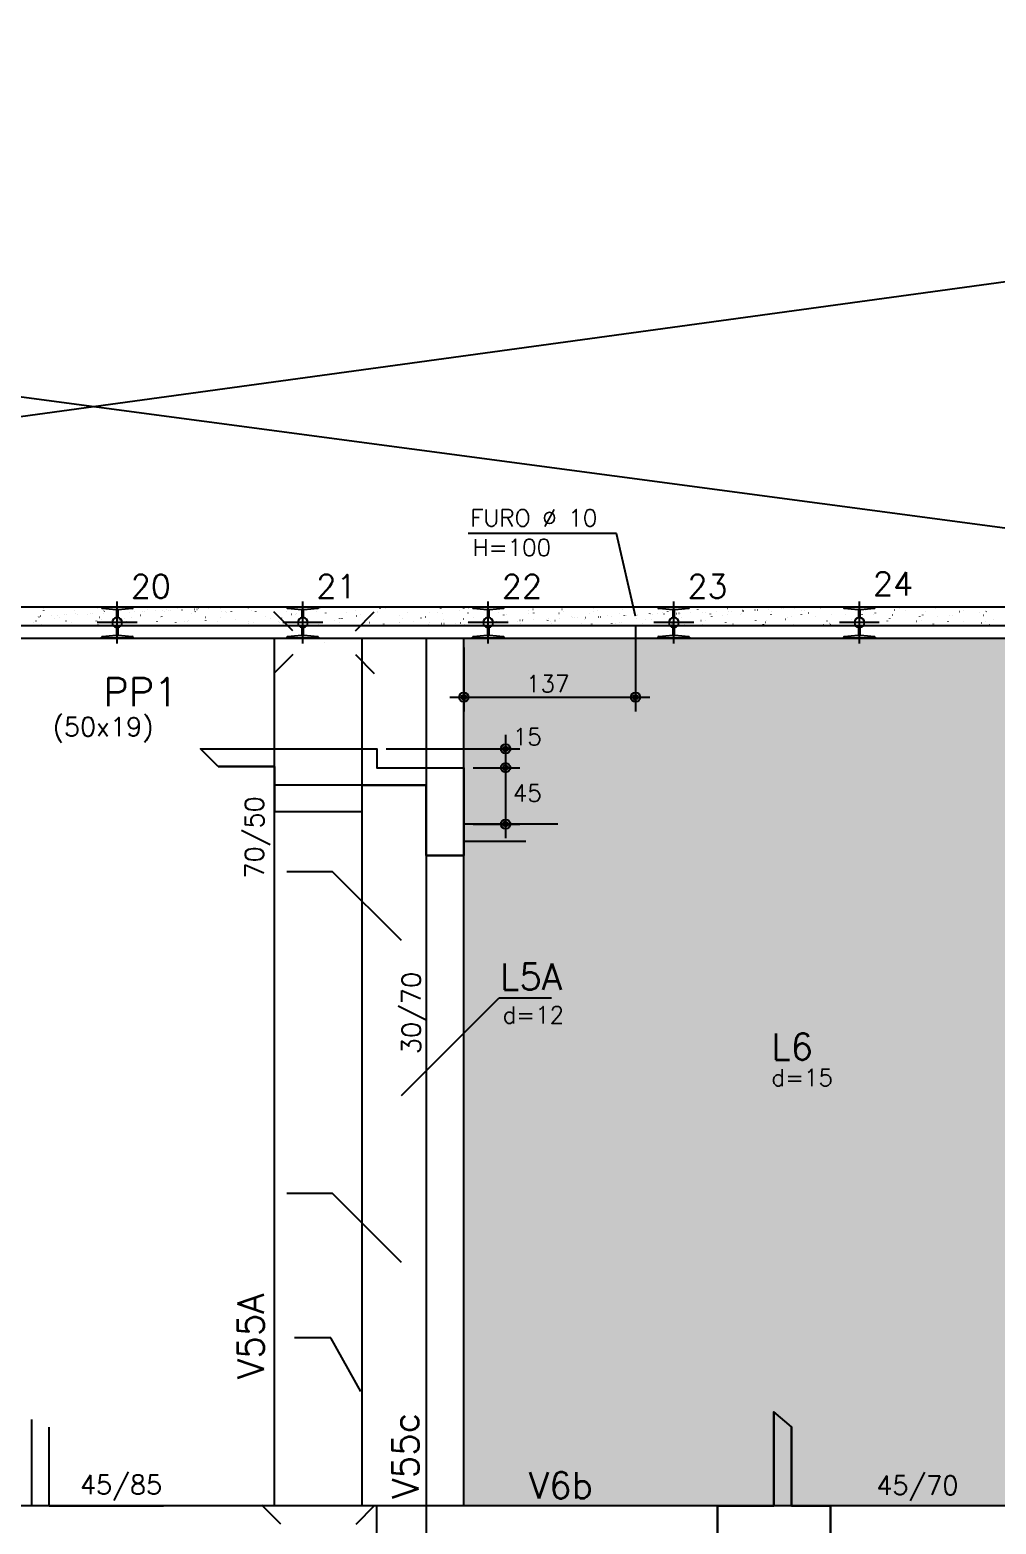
# Model space of a CAD drawing. Extents: x -40810 to 33675, y -2018 to 21213.
# Drawn here: x 17176 to 17947, y 3348 to 4539 of the extents above; entities that cross this region are included whole.
import ezdxf

# ---------------------------------------------------------------- set-up
doc = ezdxf.new("R2010")
doc.units = 0
doc.layers.get('0').update_dxf_attribs({"color": 1, "lineweight": 9})
for name, color, linetype in [('1', 5, 'Continuous'), ('10', 7, 'Continuous'), ('11', 22, 'Continuous'), ('12', 3, 'Continuous'), ('13', 7, 'Continuous'), ('130', 24, 'Continuous'), ('18', 9, 'Continuous'), ('19', 5, 'Continuous'), ('242', 3, 'Continuous'), ('26', 1, 'Continuous'), ('30', 15, 'Continuous'), ('42', 7, 'Continuous'), ('49', 20, 'Continuous'), ('51', 6, 'Continuous'), ('52', 21, 'Continuous'), ('6', 6, 'Continuous'), ('8', 5, 'Continuous'), ('9', 3, 'Continuous'), ('STEPHANIE', 6, 'Continuous')]:
    doc.layers.add(name, color=color, linetype=linetype)
doc.styles.get("Standard").update_dxf_attribs({"font": 'romans.shx', "width": 0.8})

# ---------------------------------------------------------------- blocks, each defined once
blk = doc.blocks.new('_H9EFD498501-005')
for p, q in [((2722.66814, 4543.034715), (2722.741363, 4543.050948)), ((2731.591853, 4541.408093), (2731.601642, 4541.482451)), ((2755.50369, 4542.957729), (2755.513479, 4543.032087)), ((2758.002545, 4543.069584), (2758.014964, 4543.085768)), ((2774.279567, 4541.586135), (2774.352789, 4541.602368)), ((2777.940677, 4542.397784), (2778.0139, 4542.414017)), ((2806.352322, 4542.82886), (2806.397979, 4542.888361)), ((2814.517257, 4541.013278), (2814.527047, 4541.087636)), ((2829.552104, 4540.949204), (2829.625326, 4540.965437)), ((2838.355673, 4542.005226), (2838.365463, 4542.079584)), ((2841.623944, 4540.739354), (2841.698873, 4540.742625)), ((2851.739307, 4541.181), (2851.814236, 4541.184271)), ((2853.612523, 4541.262786), (2853.687451, 4541.266058)), ((2854.702098, 4542.588136), (2854.747755, 4542.647638)), ((2862.4541, 4541.648818), (2862.529028, 4541.652089)), ((2872.569463, 4542.090464), (2872.644391, 4542.093736)), ((2874.442678, 4542.17225), (2874.517607, 4542.175522)), ((2883.284255, 4542.558282), (2883.359184, 4542.561554)), ((2893.399618, 4542.999928), (2893.474547, 4543.0032)), ((2894.343527, 4542.422559), (2894.41675, 4542.438792)), ((2895.272834, 4543.081715), (2895.347762, 4543.084986)), ((2903.051875, 4542.347412), (2903.097532, 4542.406914)), ((2921.383867, 4542.391174), (2921.393657, 4542.465532)), ((2945.954954, 4540.973979), (2946.028176, 4540.990212)), ((2951.401651, 4542.106689), (2951.447308, 4542.16619)), ((2999.751428, 4541.865965), (2999.797085, 4541.925466)), ((3004.309272, 4541.996359), (3004.319062, 4542.070717)), ((3028.147688, 4542.988308), (3028.157478, 4543.062666)), ((3048.101204, 4541.625241), (3048.146861, 4541.684742)), ((3066.385025, 4541.891568), (3066.458247, 4541.907801)), ((3070.046135, 4542.703216), (3070.119358, 4542.719449)), ((3087.161256, 4541.043856), (3087.171045, 4541.118215)), ((3096.45098, 4541.384517), (3096.496638, 4541.444019)), ((3121.657562, 4541.254636), (3121.730784, 4541.270869)), ((3144.800757, 4541.143793), (3144.846414, 4541.203295)), ((3170.18945, 4541.429804), (3170.199239, 4541.504162)), ((3186.448985, 4542.727991), (3186.522208, 4542.744224)), ((3193.150533, 4540.90307), (3193.19619, 4540.962571)), ((3194.101287, 4542.97944), (3194.111076, 4543.053799)), ((3238.060412, 4541.279411), (3238.133634, 4541.295644)), ((3241.50031, 4540.662346), (3241.545967, 4540.721847)), ((3253.114854, 4541.034989), (3253.124644, 4541.109347)), ((3276.953271, 4542.026938), (3276.96306, 4542.101296)), ((3298.71491, 4540.592242), (3298.789839, 4540.595513)), ((3300.588126, 4540.674028), (3300.663054, 4540.677299)), ((3309.429703, 4541.060059), (3309.504631, 4541.063331)), ((3319.545066, 4541.501706), (3319.619994, 4541.504977)), ((3321.418281, 4541.583492), (3321.49321, 4541.586764)), ((3330.259858, 4541.969524), (3330.334787, 4541.972795)), ((3340.375221, 4542.41117), (3340.45015, 4542.414441)), ((3342.248437, 4542.492956), (3342.323365, 4542.496228)), ((3351.090013, 4542.878988), (3351.164942, 4542.882259)), ((3358.490483, 4542.197), (3358.563705, 4542.213233)), ((3359.981465, 4542.412885), (3359.991254, 4542.487244)), ((3362.151593, 4543.008649), (3362.224816, 4543.024882)), ((3410.10191, 4540.74842), (3410.175132, 4540.764653)), ((3413.76302, 4541.560069), (3413.836242, 4541.576302)), ((3442.906869, 4542.01807), (3442.916659, 4542.092429)), ((3466.745285, 4543.010019), (3466.755075, 4543.084377)), ((3478.554443, 4543.033424), (3478.627666, 4543.049657)), ((2723.024027, 4530.223055), (2723.097249, 4530.239288)), ((2725.232707, 4531.988788), (2725.278364, 4532.04829)), ((2726.758375, 4535.724215), (2726.833303, 4535.727486)), ((2727.629705, 4535.112617), (2727.675362, 4535.172118)), ((2728.63159, 4535.806001), (2728.706519, 4535.809272)), ((2730.001065, 4529.324858), (2730.010854, 4529.399217)), ((2731.373588, 4539.99174), (2731.419245, 4540.051241)), ((2737.473167, 4536.192032), (2737.548096, 4536.195304)), ((2740.231244, 4534.037803), (2740.304466, 4534.054036)), ((2742.752377, 4536.141294), (2742.762167, 4536.215652)), ((2743.892354, 4534.849452), (2743.965576, 4534.865685)), ((2747.58853, 4536.633679), (2747.663459, 4536.63695)), ((2749.350523, 4531.794049), (2749.396181, 4531.853551)), ((2749.461746, 4536.715465), (2749.536674, 4536.718737)), ((2753.839481, 4530.316807), (2753.84927, 4530.391165)), ((2755.605547, 4539.945755), (2755.651204, 4540.005256)), ((2757.07235, 4537.771387), (2757.145572, 4537.78762)), ((2758.303322, 4537.101497), (2758.378251, 4537.104768)), ((2766.590793, 4537.133242), (2766.600583, 4537.207601)), ((2768.418686, 4537.543143), (2768.493614, 4537.546414)), ((2770.291901, 4537.624929), (2770.36683, 4537.628201)), ((2773.582483, 4531.748064), (2773.62814, 4531.807566)), ((2774.635454, 4528.774475), (2774.708676, 4528.790708)), ((2775.979481, 4534.871893), (2776.025138, 4534.931395)), ((2777.854107, 4532.647206), (2777.863897, 4532.721564)), ((2779.133478, 4538.010961), (2779.208406, 4538.014232)), ((2779.723364, 4539.751016), (2779.769021, 4539.810518)), ((2789.248841, 4538.452607), (2789.32377, 4538.455879)), ((2790.60542, 4539.463641), (2790.61521, 4539.538)), ((2791.122057, 4538.534394), (2791.196985, 4538.537665)), ((2791.842671, 4532.589224), (2791.915893, 4532.605457)), ((2795.503781, 4533.400872), (2795.577003, 4533.417105)), ((2797.7003, 4531.553326), (2797.745957, 4531.612827)), ((2799.963633, 4538.920425), (2800.038562, 4538.923697)), ((2801.765945, 4534.196842), (2801.775734, 4534.271201)), ((2803.955324, 4539.705031), (2804.000981, 4539.764533)), ((2808.683777, 4536.322807), (2808.756999, 4536.33904)), ((2810.078997, 4539.362071), (2810.153925, 4539.365343)), ((2811.952212, 4539.443858), (2812.027141, 4539.447129)), ((2820.793789, 4539.829889), (2820.868717, 4539.833161)), ((2821.93226, 4531.50734), (2821.977917, 4531.566842)), ((2824.329258, 4534.631169), (2824.374915, 4534.690671)), ((2825.604361, 4535.188791), (2825.61415, 4535.263149)), ((2825.890994, 4540.137555), (2825.964216, 4540.153788)), ((2828.07314, 4539.510292), (2828.118798, 4539.569794)), ((2830.909152, 4540.271536), (2830.984081, 4540.274807)), ((2832.782367, 4540.353322), (2832.857296, 4540.356593)), ((2836.867675, 4530.702755), (2836.877464, 4530.777113)), ((2843.454098, 4531.140644), (2843.52732, 4531.156877)), ((2846.050076, 4531.312602), (2846.095733, 4531.372103)), ((2847.115208, 4531.952292), (2847.18843, 4531.968525)), ((2849.618987, 4537.51919), (2849.628777, 4537.593548)), ((2852.3051, 4539.464307), (2852.350757, 4539.523809)), ((2860.295204, 4534.874227), (2860.368426, 4534.89046)), ((2860.779512, 4532.252391), (2860.789302, 4532.326749)), ((2870.282036, 4531.266617), (2870.327693, 4531.326118)), ((2872.679034, 4534.390445), (2872.724691, 4534.449947)), ((2873.530825, 4539.068826), (2873.540614, 4539.143185)), ((2876.422917, 4539.269569), (2876.468574, 4539.32907)), ((2877.502421, 4538.688975), (2877.575643, 4538.705208)), ((2881.163531, 4539.500624), (2881.236753, 4539.516857)), ((2884.617928, 4533.24434), (2884.627718, 4533.318698)), ((2894.399853, 4531.071878), (2894.44551, 4531.131379)), ((2895.065525, 4529.692064), (2895.138747, 4529.708297)), ((2895.881242, 4528.758303), (2895.891032, 4528.832662)), ((2897.369241, 4540.060775), (2897.37903, 4540.135133)), ((2898.726635, 4530.503713), (2898.799857, 4530.519946)), ((2900.654876, 4539.223584), (2900.700534, 4539.283085)), ((2908.632555, 4535.574739), (2908.642344, 4535.649097)), ((2911.906631, 4533.425647), (2911.979853, 4533.44188)), ((2918.631812, 4531.025893), (2918.67747, 4531.085394)), ((2919.79308, 4530.30794), (2919.802869, 4530.382298)), ((2921.028811, 4534.149722), (2921.074468, 4534.209223)), ((2924.772693, 4539.028845), (2924.81835, 4539.088346)), ((2929.113848, 4537.240396), (2929.18707, 4537.256629)), ((2932.544392, 4537.124375), (2932.554182, 4537.198733)), ((2932.774958, 4538.052044), (2932.84818, 4538.068277)), ((2942.749629, 4530.831154), (2942.795286, 4530.890656)), ((2943.631496, 4531.299888), (2943.641285, 4531.374247)), ((2949.004653, 4538.98286), (2949.05031, 4539.042361)), ((2950.338062, 4529.055133), (2950.411284, 4529.071366)), ((2956.382808, 4538.116324), (2956.392598, 4538.190682)), ((2963.518058, 4531.977068), (2963.59128, 4531.993301)), ((2966.981589, 4530.785169), (2967.027246, 4530.844671)), ((2967.646122, 4533.630287), (2967.655912, 4533.704646)), ((2969.378587, 4533.908998), (2969.424244, 4533.968499)), ((2973.12247, 4538.788121), (2973.168127, 4538.847623)), ((2980.397435, 4540.446723), (2980.407224, 4540.521081)), ((2980.725275, 4535.791816), (2980.798497, 4535.808049)), ((2984.386385, 4536.603464), (2984.459607, 4536.619697)), ((2991.099406, 4530.59043), (2991.145063, 4530.649932)), ((2991.55796, 4535.179924), (2991.567749, 4535.254282)), ((2997.354429, 4538.742136), (2997.400087, 4538.801637)), ((2997.566381, 4539.525399), (2997.639603, 4539.541632)), ((3002.645063, 4529.355437), (3002.654853, 4529.429795)), ((3015.129485, 4530.528488), (3015.202707, 4530.544721)), ((3015.331365, 4530.544445), (3015.377022, 4530.603947)), ((3015.396376, 4536.171872), (3015.406165, 4536.246231)), ((3017.728363, 4533.668274), (3017.774021, 4533.727776)), ((3021.472246, 4538.547397), (3021.517903, 4538.606899)), ((3026.65969, 4531.685836), (3026.669479, 4531.760194)), ((3027.92289, 4528.769207), (3027.997819, 4528.772478)), ((3029.796105, 4528.850993), (3029.871034, 4528.854264)), ((3032.336702, 4534.343236), (3032.409924, 4534.359469)), ((3035.997812, 4535.154885), (3036.071034, 4535.171118)), ((3038.637682, 4529.237025), (3038.712611, 4529.240296)), ((3039.411002, 4538.502271), (3039.420792, 4538.57663)), ((3039.449182, 4530.349707), (3039.494839, 4530.409208)), ((3045.704206, 4538.501412), (3045.749863, 4538.560914)), ((3048.753045, 4529.678671), (3048.827974, 4529.681942)), ((3049.177808, 4538.076819), (3049.25103, 4538.093052)), ((3050.571527, 4533.235472), (3050.581316, 4533.309831)), ((3050.626261, 4529.760457), (3050.701189, 4529.763729)), ((3059.467838, 4530.146489), (3059.542766, 4530.14976)), ((3063.32284, 4540.051908), (3063.332629, 4540.126266)), ((3063.681142, 4530.303722), (3063.726799, 4530.363223)), ((3066.07814, 4533.42755), (3066.123797, 4533.487052)), ((3066.740912, 4529.079908), (3066.814134, 4529.096141)), ((3069.583201, 4530.588135), (3069.658129, 4530.591406)), ((3069.822023, 4538.306673), (3069.86768, 4538.366175)), ((3071.456416, 4530.669921), (3071.531345, 4530.673193)), ((3074.409943, 4534.227421), (3074.419733, 4534.301779)), ((3080.297993, 4531.055953), (3080.372922, 4531.059224)), ((3083.948129, 4532.894656), (3084.021351, 4532.910889)), ((3085.673257, 4529.741385), (3085.683047, 4529.815743)), ((3087.609239, 4533.706305), (3087.682461, 4533.722538)), ((3087.798959, 4530.108983), (3087.844616, 4530.168484)), ((3090.413356, 4531.497599), (3090.488285, 4531.500871)), ((3092.286572, 4531.579386), (3092.3615, 4531.582657)), ((3094.053982, 4538.260688), (3094.099639, 4538.32019)), ((3098.42457, 4536.55782), (3098.434359, 4536.632178)), ((3100.789235, 4536.62824), (3100.862457, 4536.644473)), ((3101.128148, 4531.965417), (3101.203077, 4531.968689)), ((3109.585094, 4531.291021), (3109.594884, 4531.365379)), ((3111.243512, 4532.407063), (3111.31844, 4532.410335)), ((3112.030918, 4530.062998), (3112.076575, 4530.122499)), ((3113.116727, 4532.48885), (3113.191656, 4532.492121)), ((3114.427916, 4533.186827), (3114.473573, 4533.246328)), ((3117.996452, 4540.442988), (3118.069674, 4540.459221)), ((3118.171799, 4538.06595), (3118.217456, 4538.125451)), ((3121.958304, 4532.874881), (3122.033232, 4532.878153)), ((3122.336407, 4538.107456), (3122.346196, 4538.181815)), ((3132.073667, 4533.316528), (3132.148596, 4533.319799)), ((3133.423511, 4532.28297), (3133.4333, 4532.357328)), ((3133.946882, 4533.398314), (3134.021811, 4533.401586)), ((3135.559556, 4531.446076), (3135.632778, 4531.462309)), ((3136.148735, 4529.868259), (3136.194392, 4529.927761)), ((3139.220666, 4532.257725), (3139.293888, 4532.273958)), ((3142.403759, 4538.019965), (3142.449416, 4538.079466)), ((3142.788459, 4533.784346), (3142.863388, 4533.787617)), ((3146.174823, 4539.099405), (3146.184613, 4539.173763)), ((3152.400662, 4535.17966), (3152.473884, 4535.195893)), ((3152.903822, 4534.225992), (3152.978751, 4534.229263)), ((3154.777038, 4534.307778), (3154.851966, 4534.31105)), ((3157.438137, 4534.613369), (3157.447927, 4534.687727)), ((3160.380695, 4529.822274), (3160.426352, 4529.881776)), ((3162.777693, 4532.946103), (3162.82335, 4533.005604)), ((3163.618615, 4534.69381), (3163.693543, 4534.697081)), ((3166.521576, 4537.825226), (3166.567233, 4537.884727)), ((3168.598662, 4529.34657), (3168.608451, 4529.420928)), ((3169.607879, 4538.994408), (3169.681101, 4539.010641)), ((3173.268989, 4539.806057), (3173.342211, 4539.822289)), ((3173.733978, 4535.135456), (3173.808906, 4535.138728)), ((3175.607193, 4535.217243), (3175.682122, 4535.220514)), ((3181.349974, 4536.163005), (3181.359764, 4536.237363)), ((3184.44877, 4535.603274), (3184.523699, 4535.606546)), ((3184.498512, 4529.627535), (3184.544169, 4529.687037)), ((3187.170983, 4529.997497), (3187.244205, 4530.01373)), ((3190.753535, 4537.779241), (3190.799192, 4537.838742)), ((3190.832093, 4530.809145), (3190.905315, 4530.825378)), ((3192.437078, 4530.338518), (3192.446867, 4530.412877)), ((3194.564133, 4536.04492), (3194.639062, 4536.048192)), ((3196.437349, 4536.126707), (3196.512277, 4536.129978)), ((3204.012089, 4533.73108), (3204.085311, 4533.747313)), ((3205.188391, 4537.154954), (3205.19818, 4537.229312)), ((3205.278925, 4536.512738), (3205.353854, 4536.51601)), ((3208.730471, 4529.58155), (3208.776128, 4529.641052)), ((3211.127469, 4532.705379), (3211.173126, 4532.764881)), ((3214.871352, 4537.584502), (3214.917009, 4537.644004)), ((3215.394289, 4536.954385), (3215.469217, 4536.957656)), ((3216.451705, 4532.668917), (3216.461494, 4532.743276)), ((3217.267504, 4537.036171), (3217.342433, 4537.039442)), ((3221.219306, 4537.545828), (3221.292528, 4537.562061)), ((3224.880416, 4538.357477), (3224.953638, 4538.37371)), ((3226.109081, 4537.422203), (3226.184009, 4537.425474)), ((3229.203017, 4539.485353), (3229.212807, 4539.559711)), ((3232.848288, 4529.386812), (3232.893945, 4529.446313)), ((3236.224444, 4537.863849), (3236.299373, 4537.86712)), ((3238.09766, 4537.945635), (3238.172588, 4537.948907)), ((3239.103312, 4537.538517), (3239.148969, 4537.598019)), ((3240.363542, 4534.218554), (3240.373331, 4534.292912)), ((3242.44352, 4529.360565), (3242.516742, 4529.376798)), ((3246.939236, 4538.331667), (3247.014165, 4538.334938)), ((3255.623516, 4532.2825), (3255.696738, 4532.298733)), ((3257.0546, 4538.773313), (3257.129528, 4538.776585)), ((3257.080248, 4529.340827), (3257.125905, 4529.400328)), ((3258.927815, 4538.855099), (3259.002744, 4538.858371)), ((3259.477246, 4532.464655), (3259.522903, 4532.524157)), ((3263.221129, 4537.343778), (3263.266786, 4537.40328)), ((3264.201958, 4535.210502), (3264.211748, 4535.284861)), ((3267.769392, 4539.241131), (3267.84432, 4539.244402)), ((3272.830733, 4536.097248), (3272.903955, 4536.113481)), ((3275.465272, 4530.724466), (3275.475062, 4530.798825)), ((3276.491843, 4536.908897), (3276.565065, 4536.92513)), ((3277.884755, 4539.682777), (3277.959684, 4539.686049)), ((3279.75797, 4539.764564), (3279.832899, 4539.767835)), ((3281.198064, 4529.146088), (3281.243722, 4529.205589)), ((3287.453088, 4537.297793), (3287.498745, 4537.357295)), ((3288.216585, 4537.540901), (3288.226374, 4537.61526)), ((3288.599547, 4540.150595), (3288.674476, 4540.153867)), ((3289.671839, 4539.830832), (3289.745061, 4539.847065)), ((3289.850086, 4540.421622), (3289.895743, 4540.481124)), ((3299.377109, 4532.274102), (3299.386899, 4532.348461)), ((3305.430024, 4529.100103), (3305.475681, 4529.159604)), ((3307.234943, 4530.83392), (3307.308165, 4530.850153)), ((3307.827022, 4532.223932), (3307.872679, 4532.283433)), ((3311.570905, 4537.103055), (3311.616562, 4537.162556)), ((3312.128422, 4539.090538), (3312.138211, 4539.164896)), ((3323.215525, 4533.266051), (3323.225315, 4533.340409)), ((3324.44216, 4534.648669), (3324.515382, 4534.664902)), ((3328.10327, 4535.460317), (3328.176492, 4535.47655)), ((3329.547841, 4528.905364), (3329.593498, 4528.964866)), ((3334.478839, 4528.780015), (3334.488629, 4528.854373)), ((3335.802865, 4537.05707), (3335.848522, 4537.116571)), ((3335.966838, 4540.082486), (3335.976628, 4540.156845)), ((3338.199863, 4540.180898), (3338.24552, 4540.2404)), ((3341.283266, 4538.382252), (3341.356488, 4538.398485)), ((3347.230152, 4535.59645), (3347.239942, 4535.670809)), ((3353.779801, 4528.859379), (3353.825458, 4528.918881)), ((3356.176799, 4531.983208), (3356.222456, 4532.042709)), ((3358.390677, 4530.329651), (3358.400466, 4530.40401)), ((3358.84637, 4529.385341), (3358.919592, 4529.401574)), ((3359.920681, 4536.862331), (3359.966339, 4536.921832)), ((3371.141989, 4537.146086), (3371.151779, 4537.220445)), ((3376.053587, 4533.200089), (3376.126809, 4533.216322)), ((3377.897617, 4528.66464), (3377.943274, 4528.724142)), ((3379.714697, 4534.011737), (3379.787919, 4534.02797)), ((3382.229093, 4531.3216), (3382.238882, 4531.395958)), ((3384.152641, 4536.816346), (3384.198298, 4536.875847)), ((3386.549639, 4539.940175), (3386.595296, 4539.999676)), ((3392.894693, 4536.933672), (3392.967915, 4536.949905)), ((3394.980405, 4538.138035), (3394.990195, 4538.212393)), ((3402.129577, 4528.618655), (3402.175234, 4528.678157)), ((3404.526575, 4531.742484), (3404.572232, 4531.801986)), ((3406.243719, 4533.651999), (3406.253509, 4533.726357)), ((3408.270458, 4536.621607), (3408.316115, 4536.681109)), ((3418.995032, 4540.468434), (3419.004822, 4540.542792)), ((3427.665014, 4531.751509), (3427.738236, 4531.767742)), ((3430.155557, 4535.201635), (3430.165346, 4535.275994)), ((3431.326124, 4532.563157), (3431.399346, 4532.57939)), ((3432.502418, 4536.575622), (3432.548075, 4536.635124)), ((3434.899416, 4539.699451), (3434.945073, 4539.758952)), ((3441.24266, 4529.377148), (3441.25245, 4529.451507)), ((3444.50612, 4535.485092), (3444.579342, 4535.501325)), ((3452.876352, 4531.50176), (3452.922009, 4531.561262)), ((3453.993973, 4536.193584), (3454.003762, 4536.267942)), ((3456.620234, 4536.380883), (3456.665891, 4536.440385)), ((3461.713337, 4539.29984), (3461.786559, 4539.316073)), ((3465.257287, 4531.707548), (3465.267076, 4531.781906)), ((3465.374447, 4540.111489), (3465.447669, 4540.127722)), ((3478.008599, 4538.523983), (3478.018389, 4538.598341)), ((3479.276441, 4530.302929), (3479.349663, 4530.319162)), ((3480.852194, 4536.334898), (3480.897851, 4536.3944)), ((3482.937551, 4531.114578), (3483.010773, 4531.130811)), ((3483.249192, 4539.458727), (3483.294849, 4539.518229)), ((3489.169124, 4533.257184), (3489.178914, 4533.331542)), ((2722.237814, 4528.085768), (2722.237814, 4528.085768)), ((2722.237814, 4528.085768), (2722.237814, 4528.085768)), ((2729.837935, 4528.085768), (2729.837935, 4528.085768)), ((2729.837935, 4528.085768), (2729.837935, 4528.085768)), ((2741.691847, 4528.085768), (2741.691847, 4528.085768)), ((2741.691847, 4528.085768), (2741.691847, 4528.085768)), ((2746.505059, 4528.085768), (2746.505059, 4528.085768)), ((2753.545759, 4528.085768), (2753.545759, 4528.085768)), ((2765.399671, 4528.085768), (2765.399671, 4528.085768)), ((2770.772304, 4528.085768), (2770.772304, 4528.085768)), ((2770.772304, 4528.085768), (2770.772304, 4528.085768)), ((2771.528895, 4528.085768), (2771.528895, 4528.085768)), ((2771.528895, 4528.085768), (2771.528895, 4528.085768)), ((2777.253583, 4528.085768), (2777.253583, 4528.085768)), ((2777.253583, 4528.085768), (2777.253583, 4528.085768)), ((2777.253583, 4528.085768), (2777.253583, 4528.085768)), ((2789.107495, 4528.085768), (2789.107495, 4528.085768)), ((2789.107495, 4528.085768), (2789.107495, 4528.085768)), ((2789.107495, 4528.085768), (2789.107495, 4528.085768)), ((2795.039549, 4528.085768), (2795.039549, 4528.085768)), ((2800.961406, 4528.085768), (2800.961406, 4528.085768)), ((2800.961406, 4528.085768), (2800.961406, 4528.085768)), ((2812.815318, 4528.085768), (2812.815318, 4528.085768)), ((2812.853048, 4528.372356), (2812.862838, 4528.446714)), ((2819.306795, 4528.085768), (2819.306795, 4528.085768)), ((2819.306795, 4528.085768), (2819.306795, 4528.085768)), ((2824.66923, 4528.085768), (2824.66923, 4528.085768)), ((2829.674443, 4528.085768), (2829.674443, 4528.085768)), ((2829.674443, 4528.085768), (2829.674443, 4528.085768)), ((2829.674443, 4528.085768), (2829.674443, 4528.085768)), ((2836.523142, 4528.085768), (2836.523142, 4528.085768)), ((2836.523142, 4528.085768), (2836.523142, 4528.085768)), ((2836.523142, 4528.085768), (2836.523142, 4528.085768)), ((2843.57404, 4528.085768), (2843.57404, 4528.085768)), ((2848.377054, 4528.085768), (2848.377054, 4528.085768)), ((2848.377054, 4528.085768), (2848.377054, 4528.085768)), ((2848.377054, 4528.085768), (2848.377054, 4528.085768)), ((2860.230966, 4528.085768), (2860.230966, 4528.085768)), ((2860.230966, 4528.085768), (2860.230966, 4528.085768)), ((2867.841285, 4528.085768), (2867.841285, 4528.085768)), ((2867.841285, 4528.085768), (2867.841285, 4528.085768)), ((2872.084878, 4528.085768), (2872.084878, 4528.085768)), ((2872.084878, 4528.085768), (2872.084878, 4528.085768)), ((2883.938789, 4528.085768), (2883.938789, 4528.085768)), ((2887.819991, 4528.085768), (2887.819991, 4528.085768)), ((2887.819991, 4528.085768), (2887.819991, 4528.085768)), ((2887.819991, 4528.085768), (2887.819991, 4528.085768)), ((2892.10853, 4528.085768), (2892.10853, 4528.085768)), ((2895.792701, 4528.085768), (2895.792701, 4528.085768)), ((2895.792701, 4528.085768), (2895.792701, 4528.085768)), ((2895.792701, 4528.085768), (2895.792701, 4528.085768)), ((2907.646613, 4528.085768), (2907.646613, 4528.085768)), ((2907.646613, 4528.085768), (2907.646613, 4528.085768)), ((2907.646613, 4528.085768), (2907.646613, 4528.085768)), ((2916.375775, 4528.085768), (2916.375775, 4528.085768)), ((2916.375775, 4528.085768), (2916.375775, 4528.085768)), ((2919.500525, 4528.085768), (2919.500525, 4528.085768)), ((2919.500525, 4528.085768), (2919.500525, 4528.085768)), ((2931.354437, 4528.085768), (2931.354437, 4528.085768)), ((2931.354437, 4528.085768), (2931.354437, 4528.085768)), ((2940.64302, 4528.085768), (2940.64302, 4528.085768)), ((2943.208349, 4528.085768), (2943.208349, 4528.085768)), ((2945.965539, 4528.085768), (2945.965539, 4528.085768)), ((2945.965539, 4528.085768), (2945.965539, 4528.085768)), ((2945.965539, 4528.085768), (2945.965539, 4528.085768)), ((2946.676952, 4528.243484), (2946.750174, 4528.259717)), ((2955.062261, 4528.085768), (2955.062261, 4528.085768)), ((2964.910265, 4528.085768), (2964.910265, 4528.085768)), ((2964.910265, 4528.085768), (2964.910265, 4528.085768)), ((2966.916172, 4528.085768), (2966.916172, 4528.085768)), ((2966.916172, 4528.085768), (2966.916172, 4528.085768)), ((2966.916172, 4528.085768), (2966.916172, 4528.085768)), ((2978.770084, 4528.085768), (2978.770084, 4528.085768)), ((2978.770084, 4528.085768), (2978.770084, 4528.085768)), ((2978.806647, 4528.363488), (2978.816436, 4528.437847)), ((2989.177511, 4528.085768), (2989.177511, 4528.085768)), ((2990.623996, 4528.085768), (2990.623996, 4528.085768)), ((2990.623996, 4528.085768), (2990.623996, 4528.085768)), ((3002.477908, 4528.085768), (3002.477908, 4528.085768)), ((3004.111087, 4528.085768), (3004.111087, 4528.085768)), ((3004.111087, 4528.085768), (3004.111087, 4528.085768)), ((3012.26957, 4528.085768), (3012.26957, 4528.085768)), ((3012.26957, 4528.085768), (3012.26957, 4528.085768)), ((3013.444756, 4528.085768), (3013.444756, 4528.085768)), ((3013.444756, 4528.085768), (3013.444756, 4528.085768)), ((3014.33182, 4528.085768), (3014.33182, 4528.085768)), ((3017.807527, 4528.32756), (3017.882455, 4528.330832)), ((3026.185732, 4528.085768), (3026.185732, 4528.085768)), ((3026.185732, 4528.085768), (3026.185732, 4528.085768)), ((3026.185732, 4528.085768), (3026.185732, 4528.085768)), ((3037.712001, 4528.085768), (3037.712001, 4528.085768)), ((3038.039644, 4528.085768), (3038.039644, 4528.085768)), ((3038.039644, 4528.085768), (3038.039644, 4528.085768)), ((3038.039644, 4528.085768), (3038.039644, 4528.085768)), ((3049.893555, 4528.085768), (3049.893555, 4528.085768)), ((3049.893555, 4528.085768), (3049.893555, 4528.085768)), ((3061.747467, 4528.085768), (3061.747467, 4528.085768)), ((3061.747467, 4528.085768), (3061.747467, 4528.085768)), ((3061.979246, 4528.085768), (3061.979246, 4528.085768)), ((3061.979246, 4528.085768), (3061.979246, 4528.085768)), ((3062.256635, 4528.085768), (3062.256635, 4528.085768)), ((3062.256635, 4528.085768), (3062.256635, 4528.085768)), ((3073.601379, 4528.085768), (3073.601379, 4528.085768)), ((3085.455291, 4528.085768), (3085.455291, 4528.085768)), ((3085.455291, 4528.085768), (3085.455291, 4528.085768)), ((3085.455291, 4528.085768), (3085.455291, 4528.085768)), ((3086.246491, 4528.085768), (3086.246491, 4528.085768)), ((3097.309203, 4528.085768), (3097.309203, 4528.085768)), ((3097.309203, 4528.085768), (3097.309203, 4528.085768)), ((3097.309203, 4528.085768), (3097.309203, 4528.085768)), ((3109.163115, 4528.085768), (3109.163115, 4528.085768)), ((3109.163115, 4528.085768), (3109.163115, 4528.085768)), ((3110.513736, 4528.085768), (3110.513736, 4528.085768)), ((3110.513736, 4528.085768), (3110.513736, 4528.085768)), ((3120.402184, 4528.085768), (3120.402184, 4528.085768)), ((3120.402184, 4528.085768), (3120.402184, 4528.085768)), ((3120.402184, 4528.085768), (3120.402184, 4528.085768)), ((3121.017027, 4528.085768), (3121.017027, 4528.085768)), ((3121.017027, 4528.085768), (3121.017027, 4528.085768)), ((3132.870939, 4528.085768), (3132.870939, 4528.085768)), ((3134.780981, 4528.085768), (3134.780981, 4528.085768)), ((3144.72485, 4528.085768), (3144.72485, 4528.085768)), ((3156.578762, 4528.085768), (3156.578762, 4528.085768)), ((3156.578762, 4528.085768), (3156.578762, 4528.085768)), ((3156.578762, 4528.085768), (3156.578762, 4528.085768)), ((3159.048227, 4528.085768), (3159.048227, 4528.085768)), ((3159.048227, 4528.085768), (3159.048227, 4528.085768)), ((3168.432674, 4528.085768), (3168.432674, 4528.085768)), ((3168.432674, 4528.085768), (3168.432674, 4528.085768)), ((3178.547732, 4528.085768), (3178.547732, 4528.085768)), ((3178.547732, 4528.085768), (3178.547732, 4528.085768)), ((3178.547732, 4528.085768), (3178.547732, 4528.085768)), ((3180.286586, 4528.085768), (3180.286586, 4528.085768)), ((3180.286586, 4528.085768), (3180.286586, 4528.085768)), ((3183.315472, 4528.085768), (3183.315472, 4528.085768)), ((3192.140498, 4528.085768), (3192.140498, 4528.085768)), ((3203.99441, 4528.085768), (3203.99441, 4528.085768)), ((3207.582717, 4528.085768), (3207.582717, 4528.085768)), ((3207.582717, 4528.085768), (3207.582717, 4528.085768)), ((3215.848322, 4528.085768), (3215.848322, 4528.085768)), ((3215.848322, 4528.085768), (3215.848322, 4528.085768)), ((3215.848322, 4528.085768), (3215.848322, 4528.085768)), ((3227.702233, 4528.085768), (3227.702233, 4528.085768)), ((3227.702233, 4528.085768), (3227.702233, 4528.085768)), ((3227.702233, 4528.085768), (3227.702233, 4528.085768)), ((3231.849962, 4528.085768), (3231.849962, 4528.085768)), ((3236.69328, 4528.085768), (3236.69328, 4528.085768)), ((3236.69328, 4528.085768), (3236.69328, 4528.085768)), ((3236.69328, 4528.085768), (3236.69328, 4528.085768)), ((3238.78241, 4528.548917), (3238.855632, 4528.56515)), ((3239.556145, 4528.085768), (3239.556145, 4528.085768)), ((3239.556145, 4528.085768), (3239.556145, 4528.085768)), ((3251.410057, 4528.085768), (3251.410057, 4528.085768)), ((3251.450645, 4528.394067), (3251.460435, 4528.468425)), ((3256.117207, 4528.085768), (3256.117207, 4528.085768)), ((3256.117207, 4528.085768), (3256.117207, 4528.085768)), ((3263.263969, 4528.085768), (3263.263969, 4528.085768)), ((3275.117881, 4528.085768), (3275.117881, 4528.085768)), ((3275.117881, 4528.085768), (3275.117881, 4528.085768)), ((3275.117881, 4528.085768), (3275.117881, 4528.085768)), ((3280.384452, 4528.085768), (3280.384452, 4528.085768)), ((3286.971793, 4528.085768), (3286.971793, 4528.085768)), ((3286.971793, 4528.085768), (3286.971793, 4528.085768)), ((3286.971793, 4528.085768), (3286.971793, 4528.085768)), ((3294.838828, 4528.085768), (3294.838828, 4528.085768)), ((3294.838828, 4528.085768), (3294.838828, 4528.085768)), ((3298.825705, 4528.085768), (3298.825705, 4528.085768)), ((3298.825705, 4528.085768), (3298.825705, 4528.085768)), ((3304.651698, 4528.085768), (3304.651698, 4528.085768)), ((3304.651698, 4528.085768), (3304.651698, 4528.085768)), ((3310.679616, 4528.085768), (3310.679616, 4528.085768)), ((3310.679616, 4528.085768), (3310.679616, 4528.085768)), ((3322.533528, 4528.085768), (3322.533528, 4528.085768)), ((3328.918943, 4528.085768), (3328.918943, 4528.085768)), ((3334.38744, 4528.085768), (3334.38744, 4528.085768)), ((3334.38744, 4528.085768), (3334.38744, 4528.085768)), ((3334.38744, 4528.085768), (3334.38744, 4528.085768)), ((3346.241352, 4528.085768), (3346.241352, 4528.085768)), ((3346.241352, 4528.085768), (3346.241352, 4528.085768)), ((3346.241352, 4528.085768), (3346.241352, 4528.085768)), ((3352.984376, 4528.085768), (3352.984376, 4528.085768)), ((3352.984376, 4528.085768), (3352.984376, 4528.085768)), ((3353.186188, 4528.085768), (3353.186188, 4528.085768)), ((3353.186188, 4528.085768), (3353.186188, 4528.085768)), ((3358.095264, 4528.085768), (3358.095264, 4528.085768)), ((3358.095264, 4528.085768), (3358.095264, 4528.085768)), ((3369.949176, 4528.085768), (3369.949176, 4528.085768)), ((3369.949176, 4528.085768), (3369.949176, 4528.085768)), ((3377.453433, 4528.085768), (3377.453433, 4528.085768)), ((3381.803088, 4528.085768), (3381.803088, 4528.085768)), ((3393.656999, 4528.085768), (3393.656999, 4528.085768)), ((3401.720678, 4528.085768), (3401.720678, 4528.085768)), ((3401.720678, 4528.085768), (3401.720678, 4528.085768)), ((3405.510911, 4528.085768), (3405.510911, 4528.085768)), ((3405.510911, 4528.085768), (3405.510911, 4528.085768)), ((3405.510911, 4528.085768), (3405.510911, 4528.085768)), ((3411.129925, 4528.085768), (3411.129925, 4528.085768)), ((3411.129925, 4528.085768), (3411.129925, 4528.085768)), ((3411.129925, 4528.085768), (3411.129925, 4528.085768)), ((3417.364823, 4528.085768), (3417.364823, 4528.085768)), ((3417.364823, 4528.085768), (3417.364823, 4528.085768)), ((3417.404244, 4528.3852), (3417.414034, 4528.459558)), ((3425.987923, 4528.085768), (3425.987923, 4528.085768)), ((3426.247394, 4528.423916), (3426.293051, 4528.483418)), ((3429.218735, 4528.085768), (3429.218735, 4528.085768)), ((3429.218735, 4528.085768), (3429.218735, 4528.085768)), ((3441.072647, 4528.085768), (3441.072647, 4528.085768)), ((3450.255168, 4528.085768), (3450.255168, 4528.085768)), ((3450.255168, 4528.085768), (3450.255168, 4528.085768)), ((3450.479353, 4528.377931), (3450.525011, 4528.437433)), ((3452.926559, 4528.085768), (3452.926559, 4528.085768)), ((3464.780471, 4528.085768), (3464.780471, 4528.085768)), ((3464.780471, 4528.085768), (3464.780471, 4528.085768)), ((3464.780471, 4528.085768), (3464.780471, 4528.085768)), ((3469.275473, 4528.085768), (3469.275473, 4528.085768)), ((3469.275473, 4528.085768), (3469.275473, 4528.085768)), ((3469.275473, 4528.085768), (3469.275473, 4528.085768)), ((3472.729957, 4528.085768), (3472.729957, 4528.085768)), ((3472.729957, 4528.085768), (3472.729957, 4528.085768)), ((3472.729957, 4528.085768), (3472.729957, 4528.085768)), ((3474.522414, 4528.085768), (3474.522414, 4528.085768)), ((3474.59717, 4528.183193), (3474.642827, 4528.242694)), ((3474.898493, 4528.180448), (3474.973422, 4528.18372)), ((3476.634382, 4528.085768), (3476.634382, 4528.085768)), ((3476.634382, 4528.085768), (3476.634382, 4528.085768)), ((3476.634382, 4528.085768), (3476.634382, 4528.085768)), ((3476.771708, 4528.262235), (3476.846637, 4528.265506)), ((3485.613285, 4528.648266), (3485.688214, 4528.651538)), ((3488.488294, 4528.085768), (3488.488294, 4528.085768)), ((3488.488294, 4528.085768), (3488.488294, 4528.085768))]:
    blk.add_line(p, q)

msp = doc.modelspace()

# ---------------------------------------------------------------- linework, layer by layer
at = {"layer": '1'}
msp.add_line((16832.927, 4054.277), (18403.428, 4054.277), dxfattribs=at)
for points in [[(17371.427, 3362.691), (17371.427, 4054.277)], [(17441.427, 3362.191), (17441.427, 4054.277)], [(17492.427, 4054.277), (17492.427, 3362.191)], [(17522.427, 3362.191), (17522.427, 4054.277)], [(17406.427, 3362.191), (16792.927, 3362.191)], [(17492.427, 3362.191), (17406.427, 3362.191)], [(17492.427, 3362.191), (17492.427, 3317.191)], [(17522.427, 3362.191), (17492.427, 3362.191)], [(18013.927, 3362.191), (17522.427, 3362.191)]]:
    msp.add_lwpolyline(points, dxfattribs=at)
at = {"layer": '130'}
for points in [[(18013.927, 3362.191), (17522.427, 3362.191), (17522.427, 4054.277)], [(18013.927, 3362.191), (17522.427, 4054.277), (18013.927, 4053.969)]]:
    msp.add_solid(points, dxfattribs=at)
at = {"layer": '18'}
for p, q in [((17312.481, 3966.007), (17452.927, 3966.007)), ((17452.927, 3966.007), (17452.927, 3951.007)), ((17326.481, 3952.007), (17371.427, 3952.007)), ((17371.427, 3952.007), (17371.427, 3937.007)), ((17371.427, 3916.007), (17371.427, 3952.007)), ((17452.927, 3951.007), (17522.427, 3951.007)), ((17522.427, 3906.007), (17522.427, 3951.007)), ((17441.427, 3937.007), (17492.427, 3937.007)), ((17441.427, 3916.007), (17441.427, 3937.007)), ((17492.427, 3937.007), (17492.427, 3881.007)), ((17371.427, 3916.007), (17441.427, 3916.007)), ((17597.427, 3906.007), (17522.427, 3906.007)), ((17571.801, 3892.007), (17522.427, 3892.007)), ((17522.427, 3892.007), (17522.427, 3881.007)), ((17492.427, 3881.007), (17522.427, 3881.007)), ((17769.815, 3362.191), (17769.815, 3437.191)), ((17177.795, 3362.191), (17177.795, 3431.003)), ((17191.795, 3362.191), (17191.795, 3425.003)), ((17783.815, 3425.191), (17783.815, 3362.191)), ((17191.795, 3362.191), (17282.795, 3362.191)), ((17724.815, 3317.191), (17724.815, 3362.191)), ((17724.815, 3362.191), (17769.815, 3362.191)), ((17783.815, 3362.191), (17814.815, 3362.191)), ((17814.815, 3362.191), (17814.815, 3317.191))]:
    msp.add_line(p, q, dxfattribs=at)
at = {"layer": '19'}
for p, q in [((19421.494, 4539.44), (16061.927, 4079.277)), ((15198.871, 4508.655), (18428.926, 4079.277))]:
    msp.add_line(p, q, dxfattribs=at)
at = {"layer": '242'}
msp.add_line((17410.927, 4050.691), (17410.927, 4050.691), dxfattribs=at)
at = {"layer": '26', "color": 3, "linetype": 'Continuous'}
for p, q in [((17555.788, 3977.257), (17555.788, 3939.757)), ((17452.927, 3966.007), (17452.927, 3966.007)), ((17460.427, 3966.007), (17567.038, 3966.007)), ((17555.788, 3962.257), (17555.788, 3894.757)), ((17522.427, 3951.007), (17522.427, 3951.007)), ((17522.427, 3951.007), (17522.427, 3951.007)), ((17529.927, 3951.007), (17567.038, 3951.007)), ((17529.927, 3951.007), (17567.038, 3951.007)), ((17522.427, 3906.007), (17522.427, 3906.007)), ((17529.927, 3906.007), (17567.038, 3906.007))]:
    msp.add_line(p, q, dxfattribs=at)
at = {"layer": '26'}
for p, q in [((17417.806, 3867.915), (17381.354, 3867.915)), ((17472.677, 3813.043), (17417.806, 3867.915)), ((17472.677, 3689.572), (17550.553, 3767.448)), ((17550.553, 3767.448), (17592.403, 3767.448)), ((17417.806, 3611.253), (17381.354, 3611.253)), ((17472.677, 3556.382), (17417.806, 3611.253)), ((17416.467, 3496.147), (17387.323, 3496.147)), ((17440.177, 3453.476), (17416.467, 3496.147))]:
    msp.add_line(p, q, dxfattribs=at)
at = {"layer": '26', "color": 3, "linetype": 'Continuous'}
for centre, radius in [((17555.788, 3966.007), 3.746), ((17555.788, 3966.007), 1.867), ((17555.788, 3951.007), 3.746), ((17555.788, 3951.007), 3.746), ((17555.788, 3951.007), 1.867), ((17555.788, 3951.007), 1.867), ((17555.788, 3906.007), 3.746), ((17555.788, 3906.007), 1.867)]:
    msp.add_circle(centre, radius, dxfattribs=at)
at = {"layer": '30'}
for points in [[(17326.481, 3952.007), (17312.481, 3966.007), (17452.927, 3966.007), (17452.927, 3951.007), (17522.427, 3951.007), (17522.427, 3937.007), (17522.427, 3937.007), (17522.427, 3881.007), (17492.427, 3881.007), (17492.427, 3937.007), (17371.427, 3937.007), (17371.427, 3952.007), (17326.481, 3952.007)], [(17371.427, 3937.007), (17371.427, 3916.007), (17441.427, 3916.007), (17441.427, 3937.007), (17371.427, 3937.007)], [(17769.815, 3252.191), (17783.815, 3264.191), (17783.815, 3317.191), (17814.815, 3317.191), (17814.815, 3362.191), (17783.815, 3362.191), (17783.815, 3425.191), (17769.815, 3437.191), (17769.815, 3362.191), (17724.815, 3362.191), (17724.815, 3317.191), (17769.815, 3317.191), (17769.815, 3252.191)]]:
    msp.add_lwpolyline(points, dxfattribs=at)
for points in [[(17571.801, 3892.007), (17597.427, 3906.007), (17522.427, 3906.007)], [(17571.801, 3892.007), (17522.427, 3906.007), (17522.427, 3892.007)], [(17571.801, 3892.007), (17522.427, 3892.007), (17571.801, 3892.007)]]:
    msp.add_solid(points, dxfattribs=at)
at = {"layer": '42'}
for p, q in [((17644.149, 4137.832), (17525.82, 4137.832)), ((17659.432, 4071.777), (17644.149, 4137.832))]:
    msp.add_line(p, q, dxfattribs=at)
at = {"layer": '42', "color": 70, "linetype": 'Continuous'}
for p, q in [((17659.432, 4071.777), (17659.432, 4071.777)), ((17659.432, 4064.277), (17659.432, 3995.918)), ((17522.427, 4054.277), (17522.427, 4054.277)), ((17522.427, 4046.777), (17522.427, 3995.918)), ((17511.177, 4007.168), (17670.682, 4007.168))]:
    msp.add_line(p, q, dxfattribs=at)
for centre, radius in [((17522.427, 4007.168), 3.746), ((17522.427, 4007.168), 1.867), ((17659.432, 4007.168), 3.746), ((17659.432, 4007.168), 1.867)]:
    msp.add_circle(centre, radius, dxfattribs=at)
at = {"layer": '49'}
for p, q in [((16832.927, 4079.277), (18433.313, 4079.277)), ((16832.927, 4064.277), (18418.083, 4064.277))]:
    msp.add_line(p, q, dxfattribs=at)
at = {"layer": '51'}
for p, q in [((17233.427, 4078.523), (17233.427, 4079.277)), ((17233.427, 4079.277), (17258.427, 4079.277)), ((17245.051, 4076.85), (17233.91, 4077.914)), ((17245.534, 4070.759), (17245.534, 4076.241)), ((17245.927, 4049.928), (17245.927, 4083.626)), ((17246.321, 4076.242), (17246.321, 4070.759)), ((17257.944, 4077.914), (17246.804, 4076.85)), ((17258.427, 4079.277), (17258.427, 4078.523)), ((17381.427, 4078.523), (17381.427, 4079.277)), ((17381.427, 4079.277), (17406.427, 4079.277)), ((17393.051, 4076.85), (17381.91, 4077.914)), ((17393.534, 4070.759), (17393.534, 4076.241)), ((17393.927, 4049.928), (17393.927, 4083.626)), ((17394.321, 4076.242), (17394.321, 4070.759)), ((17405.944, 4077.914), (17394.804, 4076.85)), ((17406.427, 4079.277), (17406.427, 4078.523)), ((17529.427, 4078.523), (17529.427, 4079.277)), ((17529.427, 4079.277), (17554.427, 4079.277)), ((17541.051, 4076.85), (17529.91, 4077.914)), ((17541.534, 4070.759), (17541.534, 4076.241)), ((17541.927, 4049.928), (17541.927, 4083.626)), ((17542.321, 4076.242), (17542.321, 4070.759)), ((17553.944, 4077.914), (17542.804, 4076.85)), ((17554.427, 4079.277), (17554.427, 4078.523)), ((17677.427, 4078.523), (17677.427, 4079.277)), ((17677.427, 4079.277), (17702.427, 4079.277)), ((17689.051, 4076.85), (17677.91, 4077.914)), ((17689.534, 4070.759), (17689.534, 4076.241)), ((17689.927, 4049.928), (17689.927, 4083.626)), ((17690.321, 4076.242), (17690.321, 4070.759)), ((17701.944, 4077.914), (17690.804, 4076.85)), ((17702.427, 4079.277), (17702.427, 4078.523)), ((17825.427, 4078.523), (17825.427, 4079.277)), ((17825.427, 4079.277), (17850.427, 4079.277)), ((17837.051, 4076.85), (17825.91, 4077.914)), ((17837.534, 4070.759), (17837.534, 4076.241)), ((17837.927, 4049.928), (17837.927, 4083.626)), ((17838.321, 4076.242), (17838.321, 4070.759)), ((17849.944, 4077.914), (17838.804, 4076.85)), ((17850.427, 4079.277), (17850.427, 4078.523)), ((17261.836, 4066.777), (17230.018, 4066.777)), ((17409.836, 4066.777), (17378.018, 4066.777)), ((17557.836, 4066.777), (17526.018, 4066.777)), ((17705.836, 4066.777), (17674.018, 4066.777)), ((17853.836, 4066.777), (17822.018, 4066.777)), ((17233.427, 4054.277), (17233.427, 4055.031)), ((17258.427, 4054.277), (17233.427, 4054.277)), ((17233.91, 4055.64), (17245.051, 4056.704)), ((17245.534, 4057.313), (17245.534, 4062.795)), ((17246.321, 4062.795), (17246.321, 4057.313)), ((17246.804, 4056.704), (17257.944, 4055.64)), ((17258.427, 4055.031), (17258.427, 4054.277)), ((17381.427, 4054.277), (17381.427, 4055.031)), ((17406.427, 4054.277), (17381.427, 4054.277)), ((17381.91, 4055.64), (17393.051, 4056.704)), ((17393.534, 4057.313), (17393.534, 4062.795)), ((17394.321, 4062.795), (17394.321, 4057.313)), ((17394.804, 4056.704), (17405.944, 4055.64)), ((17406.427, 4055.031), (17406.427, 4054.277)), ((17529.427, 4054.277), (17529.427, 4055.031)), ((17554.427, 4054.277), (17529.427, 4054.277)), ((17529.91, 4055.64), (17541.051, 4056.704)), ((17541.534, 4057.313), (17541.534, 4062.795)), ((17542.321, 4062.795), (17542.321, 4057.313)), ((17542.804, 4056.704), (17553.944, 4055.64)), ((17554.427, 4055.031), (17554.427, 4054.277)), ((17677.427, 4054.277), (17677.427, 4055.031)), ((17702.427, 4054.277), (17677.427, 4054.277)), ((17677.91, 4055.64), (17689.051, 4056.704)), ((17689.534, 4057.313), (17689.534, 4062.795)), ((17690.321, 4062.795), (17690.321, 4057.313)), ((17690.804, 4056.704), (17701.944, 4055.64)), ((17702.427, 4055.031), (17702.427, 4054.277)), ((17825.427, 4054.277), (17825.427, 4055.031)), ((17850.427, 4054.277), (17825.427, 4054.277)), ((17825.91, 4055.64), (17837.051, 4056.704)), ((17837.534, 4057.313), (17837.534, 4062.795)), ((17838.321, 4062.795), (17838.321, 4057.313)), ((17838.804, 4056.704), (17849.944, 4055.64)), ((17850.427, 4055.031), (17850.427, 4054.277))]:
    msp.add_line(p, q, dxfattribs=at)
for centre, radius, start, end in [((17234.052, 4078.523), 0.625, 180, 256.861226), ((17244.909, 4076.241), 0.625, 0, 76.861226), ((17246.946, 4076.241), 0.625, 103.138852, 180.104996), ((17257.802, 4078.523), 0.625, 283.138774, 0), ((17382.052, 4078.523), 0.625, 180, 256.861226), ((17392.909, 4076.241), 0.625, 0, 76.861226), ((17394.946, 4076.241), 0.625, 103.138852, 180.104996), ((17405.802, 4078.523), 0.625, 283.138774, 0), ((17530.052, 4078.523), 0.625, 180, 256.861226), ((17540.909, 4076.241), 0.625, 0, 76.861226), ((17542.946, 4076.241), 0.625, 103.138852, 180.104996), ((17553.802, 4078.523), 0.625, 283.138774, 0), ((17678.052, 4078.523), 0.625, 180, 256.861226), ((17688.909, 4076.241), 0.625, 0, 76.861226), ((17690.946, 4076.241), 0.625, 103.138852, 180.104996), ((17701.802, 4078.523), 0.625, 283.138774, 0), ((17826.052, 4078.523), 0.625, 180, 256.861226), ((17836.909, 4076.241), 0.625, 0, 76.861226), ((17838.946, 4076.241), 0.625, 103.138852, 180.104996), ((17849.802, 4078.523), 0.625, 283.138774, 0), ((17245.927, 4066.777), 4.001, 95.644143, 264.355857), ((17245.927, 4066.777), 4.001, 275.644143, 84.355857), ((17393.927, 4066.777), 4.001, 95.644143, 264.355857), ((17393.927, 4066.777), 4.001, 275.644143, 84.355857), ((17541.927, 4066.777), 4.001, 95.644143, 264.355857), ((17541.927, 4066.777), 4.001, 275.644143, 84.355857), ((17689.927, 4066.777), 4.001, 95.644143, 264.355857), ((17689.927, 4066.777), 4.001, 275.644143, 84.355857), ((17837.927, 4066.777), 4.001, 95.644143, 264.355857), ((17837.927, 4066.777), 4.001, 275.644143, 84.355857), ((17234.052, 4055.031), 0.625, 103.138774, 180), ((17244.909, 4057.313), 0.625, 283.138774, 0), ((17246.946, 4057.313), 0.625, 180, 256.861226), ((17257.802, 4055.031), 0.625, 0, 76.861226), ((17382.052, 4055.031), 0.625, 103.138774, 180), ((17392.909, 4057.313), 0.625, 283.138774, 0), ((17394.946, 4057.313), 0.625, 180, 256.861226), ((17405.802, 4055.031), 0.625, 0, 76.861226), ((17530.052, 4055.031), 0.625, 103.138774, 180), ((17540.909, 4057.313), 0.625, 283.138774, 0), ((17542.946, 4057.313), 0.625, 180, 256.861226), ((17553.802, 4055.031), 0.625, 0, 76.861226), ((17678.052, 4055.031), 0.625, 103.138774, 180), ((17688.909, 4057.313), 0.625, 283.138774, 0), ((17690.946, 4057.313), 0.625, 180, 256.861226), ((17701.802, 4055.031), 0.625, 0, 76.861226), ((17826.052, 4055.031), 0.625, 103.138774, 180), ((17836.909, 4057.313), 0.625, 283.138774, 0), ((17838.946, 4057.313), 0.625, 180, 256.861226), ((17849.802, 4055.031), 0.625, 0, 76.861226)]:
    msp.add_arc(centre, radius, start, end, dxfattribs=at)
at = {"layer": '6'}
for p, q in [((17385.927, 4060.191), (17370.927, 4075.191)), ((17435.927, 4060.191), (17450.927, 4075.191)), ((17385.927, 4041.191), (17370.927, 4026.191)), ((17435.927, 4041.191), (17450.927, 4026.191)), ((17376.427, 3347.691), (17361.427, 3362.691)), ((17436.427, 3347.691), (17451.427, 3362.691))]:
    msp.add_line(p, q, dxfattribs=at)
at = {"layer": 'STEPHANIE', "linetype": 'Continuous'}
msp.add_lwpolyline([(17452.927, 3362.191), (17406.427, 3362.191), (16792.927, 3362.191), (16792.927, 3347.687), (16792.927, 3317.191), (17406.427, 3317.191), (17452.927, 3317.191)], close=True, dxfattribs=at)

# ---------------------------------------------------------------- block references
at = {"layer": '19'}
msp.add_blockref('_H9EFD498501-005', (14455.927, -463.809), dxfattribs=at)

# ---------------------------------------------------------------- texts
at = {"layer": '10'}
for s, p in [('L5A', (17551.329, 3773.821)), ('L6', (17767.716, 3717.956))]:
    msp.add_text(s, height=21, dxfattribs=at).set_placement(p)
at = {"layer": '11'}
for s, p in [('70/50', (17362.91, 3862.611)), ('30/70', (17487.953, 3722.548))]:
    msp.add_text(s, height=15, rotation=90, dxfattribs=at).set_placement(p)
for s, p in [('45/85', (17216.244, 3371.599)), ('45/70', (17851.405, 3371.165))]:
    msp.add_text(s, height=15, dxfattribs=at).set_placement(p)
at = {"layer": '12'}
msp.add_text('(50x19)', height=15, dxfattribs=at).set_placement((17194.441, 3976.142))
at = {"layer": '13'}
for s, p in [('d=12', (17553.277, 3747.084)), ('d=15', (17767.716, 3697.061))]:
    msp.add_text(s, height=13.5, dxfattribs=at).set_placement(p)
at = {"layer": '26', "color": 3, "linetype": 'Continuous'}
for s, p in [('15', (17561.528, 3968.968)), ('45', (17561.528, 3923.968))]:
    msp.add_text(s, height=13.5, dxfattribs=at).set_placement(p)
at = {"layer": '42'}
for s, p in [('FURO %%c 10', (17527.646, 4143.453)), ('H=100', (17529.549, 4119.873))]:
    msp.add_text(s, height=13.5, dxfattribs=at).set_placement(p)
at = {"layer": '42', "color": 70, "linetype": 'Continuous'}
msp.add_text('137', height=13.5, dxfattribs=at).set_placement((17572.03, 4011.218))
at = {"layer": '52'}
for s, p in [('20', (17256.724, 4086.255)), ('21', (17404.724, 4086.255)), ('22', (17552.724, 4086.255)), ('23', (17700.724, 4086.255)), ('24', (17848.724, 4088.306))]:
    msp.add_text(s, height=18.75, dxfattribs=at).set_placement(p)
at = {"layer": '8'}
for s, p in [('V55A', (17362.869, 3463.452)), ('V55c', (17486.375, 3368.015))]:
    msp.add_text(s, height=21, rotation=90, dxfattribs=at).set_placement(p)
msp.add_text('V6b', height=21, dxfattribs=at).set_placement((17574.193, 3368.055))
at = {"layer": '9'}
msp.add_text('PP1', height=22.5, dxfattribs=at).set_placement((17234.781, 4000.136))

doc.saveas('drawing.dxf')
